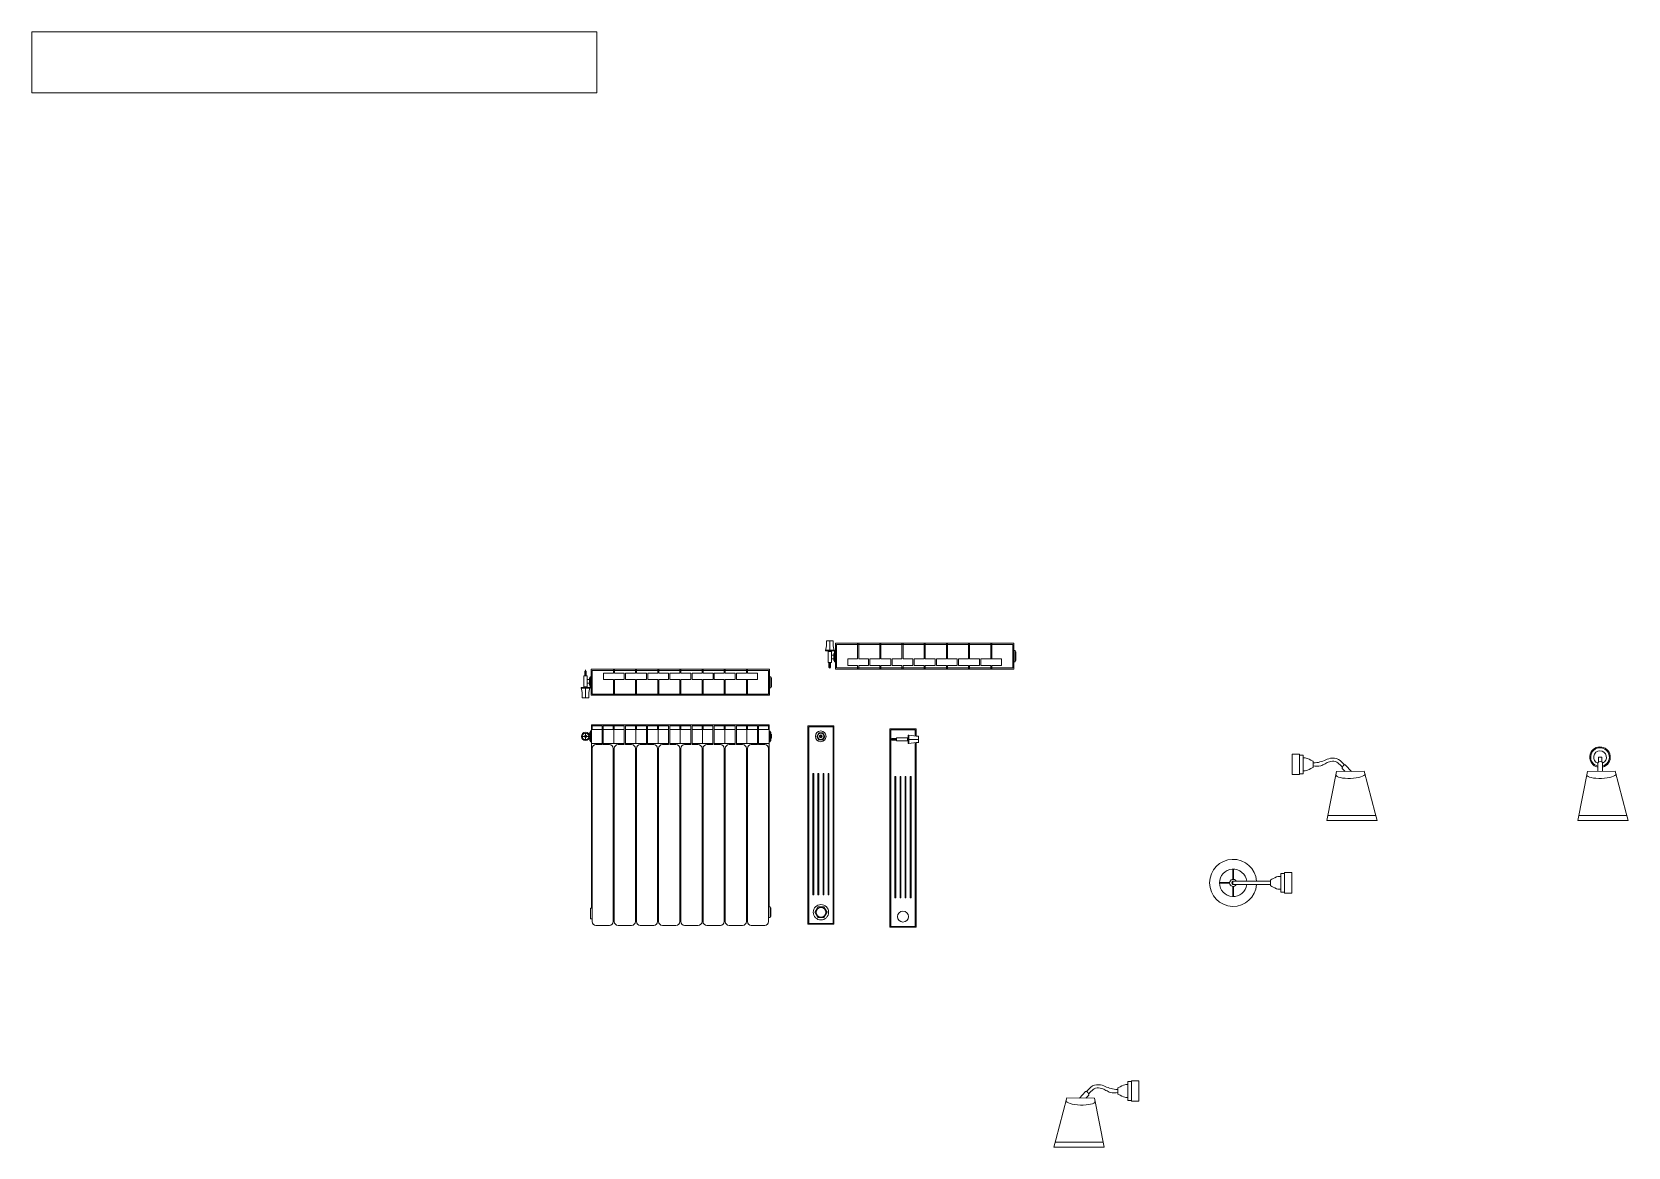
# Model space of a CAD drawing. Header units: centimetres. Extents: x -16179 to 12840, y -10704 to 3856.
# Drawn here: x -2443.7 to -2389.5, y -5204.6 to -5166.7 of the extents above; entities that cross this region are included whole.
import ezdxf

# ---------------------------------------------------------------- set-up
doc = ezdxf.new("R2010")
doc.units = ezdxf.units.CM
doc.header["$MEASUREMENT"] = 0
doc.layers.add('0_Num_Penna__7', color=7, linetype='Continuous', lineweight=18)
doc.layers.add('Livello 1_Num_Penna__9', color=7, linetype='Continuous', lineweight=18, true_color=0x0a2900)

msp = doc.modelspace()

# ---------------------------------------------------------------- linework, layer by layer
at = {"layer": '0_Num_Penna__7', "color": 7, "linetype": 'Continuous', "lineweight": 18}
for p, q in [((-2443.71, -5166.739), (-2424.51, -5166.739)), ((-2443.71, -5166.739), (-2443.71, -5168.809)), ((-2424.51, -5166.739), (-2424.51, -5168.809)), ((-2443.71, -5168.809), (-2424.51, -5168.809)), ((-2416.704, -5187.454), (-2416.704, -5187.427)), ((-2416.618, -5187.427), (-2416.704, -5187.427)), ((-2416.618, -5187.427), (-2416.482, -5187.427)), ((-2416.593, -5187.427), (-2416.593, -5187.777)), ((-2414.14, -5188.049), (-2414.14, -5187.512)), ((-2414.14, -5187.512), (-2414.104, -5187.512)), ((-2414.104, -5187.512), (-2414.104, -5188.049)), ((-2411.09, -5187.512), (-2411.125, -5187.512)), ((-2416.737, -5187.753), (-2416.449, -5187.753)), ((-2416.737, -5187.753), (-2416.737, -5187.777)), ((-2416.737, -5187.777), (-2416.449, -5187.777)), ((-2416.646, -5188.171), (-2416.646, -5187.797)), ((-2416.646, -5187.797), (-2416.54, -5187.797)), ((-2416.621, -5187.797), (-2416.621, -5187.777)), ((-2416.566, -5187.797), (-2416.566, -5187.777)), ((-2416.54, -5188.171), (-2416.54, -5187.797)), ((-2416.54, -5187.921), (-2416.459, -5187.921)), ((-2416.54, -5188.046), (-2416.459, -5188.046)), ((-2416.439, -5187.863), (-2416.459, -5187.863)), ((-2416.459, -5188.104), (-2416.459, -5187.863)), ((-2416.449, -5187.753), (-2416.449, -5187.777)), ((-2416.439, -5188.141), (-2416.439, -5187.764)), ((-2416.401, -5187.764), (-2416.439, -5187.764)), ((-2414.476, -5188.27), (-2414.476, -5188.049)), ((-2414.476, -5188.049), (-2414.14, -5188.049)), ((-2414.104, -5188.049), (-2413.768, -5188.049)), ((-2413.768, -5188.049), (-2413.768, -5188.27)), ((-2411.09, -5187.557), (-2411.125, -5187.557)), ((-2411.125, -5188.049), (-2411.09, -5188.049)), ((-2410.336, -5187.764), (-2410.298, -5187.764)), ((-2410.298, -5188.141), (-2410.298, -5187.764)), ((-2410.298, -5187.801), (-2410.273, -5187.801)), ((-2410.273, -5188.104), (-2410.273, -5187.801)), ((-2424.923, -5188.459), (-2424.923, -5188.625)), ((-2424.868, -5188.459), (-2424.923, -5188.459)), ((-2424.896, -5188.625), (-2424.896, -5188.421)), ((-2424.868, -5188.459), (-2424.868, -5188.625)), ((-2422.442, -5188.526), (-2422.779, -5188.526)), ((-2422.779, -5188.526), (-2422.779, -5188.747)), ((-2422.407, -5188.398), (-2422.442, -5188.398)), ((-2422.442, -5188.398), (-2422.442, -5188.526)), ((-2422.407, -5188.526), (-2422.407, -5188.398)), ((-2422.07, -5188.526), (-2422.407, -5188.526)), ((-2422.07, -5188.747), (-2422.07, -5188.526)), ((-2419.392, -5188.398), (-2419.428, -5188.398)), ((-2419.392, -5188.443), (-2419.428, -5188.443)), ((-2416.646, -5188.171), (-2416.54, -5188.171)), ((-2416.621, -5188.337), (-2416.621, -5188.171)), ((-2416.566, -5188.337), (-2416.621, -5188.337)), ((-2416.593, -5188.171), (-2416.593, -5188.375)), ((-2416.566, -5188.337), (-2416.566, -5188.171)), ((-2416.439, -5188.104), (-2416.459, -5188.104)), ((-2416.401, -5188.141), (-2416.439, -5188.141)), ((-2414.14, -5188.27), (-2414.476, -5188.27)), ((-2414.14, -5188.398), (-2414.14, -5188.27)), ((-2414.104, -5188.398), (-2414.14, -5188.398)), ((-2413.768, -5188.27), (-2414.104, -5188.27)), ((-2414.104, -5188.27), (-2414.104, -5188.398)), ((-2411.09, -5188.353), (-2411.125, -5188.353)), ((-2411.09, -5188.398), (-2411.125, -5188.398)), ((-2410.336, -5188.141), (-2410.298, -5188.141)), ((-2410.298, -5188.104), (-2410.273, -5188.104)), ((-2425.039, -5189.019), (-2424.752, -5189.019)), ((-2425.039, -5189.043), (-2425.039, -5189.019)), ((-2425.039, -5189.043), (-2424.752, -5189.043)), ((-2424.948, -5188.625), (-2424.948, -5189)), ((-2424.948, -5188.625), (-2424.843, -5188.625)), ((-2424.948, -5189), (-2424.843, -5189)), ((-2424.923, -5189), (-2424.923, -5189.019)), ((-2424.896, -5189.369), (-2424.896, -5189.019)), ((-2424.868, -5189), (-2424.868, -5189.019)), ((-2424.843, -5188.625), (-2424.843, -5189)), ((-2424.843, -5188.75), (-2424.761, -5188.75)), ((-2424.843, -5188.875), (-2424.761, -5188.875)), ((-2424.742, -5188.692), (-2424.761, -5188.692)), ((-2424.761, -5188.692), (-2424.761, -5188.933)), ((-2424.742, -5188.933), (-2424.761, -5188.933)), ((-2424.752, -5189.043), (-2424.752, -5189.019)), ((-2424.703, -5188.655), (-2424.742, -5188.655)), ((-2424.742, -5188.655), (-2424.742, -5189.032)), ((-2424.703, -5189.032), (-2424.742, -5189.032)), ((-2422.779, -5188.747), (-2422.442, -5188.747)), ((-2422.442, -5188.747), (-2422.442, -5189.284)), ((-2422.407, -5189.284), (-2422.407, -5188.747)), ((-2422.407, -5188.747), (-2422.07, -5188.747)), ((-2419.428, -5188.747), (-2419.392, -5188.747)), ((-2418.639, -5188.655), (-2418.6, -5188.655)), ((-2418.639, -5189.032), (-2418.6, -5189.032)), ((-2418.6, -5188.655), (-2418.6, -5189.032)), ((-2418.6, -5188.692), (-2418.575, -5188.692)), ((-2418.6, -5188.995), (-2418.575, -5188.995)), ((-2418.575, -5188.692), (-2418.575, -5188.995)), ((-2425.006, -5189.342), (-2425.006, -5189.369)), ((-2424.92, -5189.369), (-2425.006, -5189.369)), ((-2424.92, -5189.369), (-2424.785, -5189.369)), ((-2422.442, -5189.284), (-2422.407, -5189.284)), ((-2419.392, -5189.239), (-2419.428, -5189.239)), ((-2419.392, -5189.284), (-2419.428, -5189.284)), ((-2425.004, -5190.679), (-2424.785, -5190.679)), ((-2424.895, -5190.789), (-2424.895, -5190.57)), ((-2424.728, -5190.531), (-2424.752, -5190.531)), ((-2424.752, -5190.617), (-2424.752, -5190.531)), ((-2424.752, -5190.825), (-2424.752, -5190.617)), ((-2424.728, -5190.861), (-2424.728, -5190.495)), ((-2424.691, -5190.495), (-2424.728, -5190.495)), ((-2424.691, -5193.504), (-2424.691, -5190.281)), ((-2423.937, -5190.281), (-2424.691, -5190.281)), ((-2424.691, -5190.439), (-2424.691, -5190.92)), ((-2424.691, -5190.439), (-2424.691, -5190.92)), ((-2424.335, -5190.44), (-2424.691, -5190.44)), ((-2424.674, -5190.44), (-2424.674, -5190.281)), ((-2424.335, -5190.325), (-2424.674, -5190.325)), ((-2424.335, -5190.959), (-2424.335, -5190.325)), ((-2423.954, -5190.325), (-2424.292, -5190.325)), ((-2424.292, -5190.959), (-2424.292, -5190.325)), ((-2423.937, -5190.44), (-2424.292, -5190.44)), ((-2423.954, -5190.44), (-2423.954, -5190.281)), ((-2423.937, -5190.281), (-2423.182, -5190.281)), ((-2423.937, -5190.44), (-2423.581, -5190.44)), ((-2423.937, -5190.44), (-2423.937, -5190.926)), ((-2423.937, -5190.44), (-2423.937, -5190.926)), ((-2423.919, -5190.44), (-2423.919, -5190.281)), ((-2423.919, -5190.325), (-2423.581, -5190.325)), ((-2423.581, -5190.959), (-2423.581, -5190.325)), ((-2423.538, -5190.325), (-2423.2, -5190.325)), ((-2423.538, -5190.959), (-2423.538, -5190.325)), ((-2423.538, -5190.44), (-2423.182, -5190.44)), ((-2423.2, -5190.44), (-2423.2, -5190.281)), ((-2422.428, -5190.281), (-2423.182, -5190.281)), ((-2422.827, -5190.44), (-2423.182, -5190.44)), ((-2423.182, -5190.44), (-2423.182, -5190.926)), ((-2423.182, -5190.44), (-2423.182, -5190.926)), ((-2423.182, -5190.44), (-2423.182, -5190.926)), ((-2423.182, -5190.44), (-2423.182, -5190.926)), ((-2423.165, -5190.44), (-2423.165, -5190.281)), ((-2422.827, -5190.325), (-2423.165, -5190.325)), ((-2422.827, -5190.959), (-2422.827, -5190.325)), ((-2422.445, -5190.325), (-2422.784, -5190.325)), ((-2422.784, -5190.959), (-2422.784, -5190.325)), ((-2422.428, -5190.44), (-2422.784, -5190.44)), ((-2422.445, -5190.44), (-2422.445, -5190.281)), ((-2422.428, -5190.281), (-2421.674, -5190.281)), ((-2422.428, -5190.44), (-2422.428, -5190.926)), ((-2422.428, -5190.44), (-2422.073, -5190.44)), ((-2422.428, -5190.44), (-2422.428, -5190.926)), ((-2422.411, -5190.44), (-2422.411, -5190.281)), ((-2422.411, -5190.325), (-2422.073, -5190.325)), ((-2422.073, -5190.959), (-2422.073, -5190.325)), ((-2422.029, -5190.325), (-2421.691, -5190.325)), ((-2422.029, -5190.959), (-2422.029, -5190.325)), ((-2422.029, -5190.44), (-2421.674, -5190.44)), ((-2421.691, -5190.44), (-2421.691, -5190.281)), ((-2420.92, -5190.281), (-2421.674, -5190.281)), ((-2421.674, -5190.44), (-2421.674, -5190.926)), ((-2421.674, -5190.44), (-2421.674, -5190.926)), ((-2421.318, -5190.44), (-2421.674, -5190.44)), ((-2421.674, -5190.44), (-2421.674, -5190.926)), ((-2421.674, -5190.44), (-2421.674, -5190.926)), ((-2421.657, -5190.44), (-2421.657, -5190.281)), ((-2421.318, -5190.325), (-2421.657, -5190.325)), ((-2421.318, -5190.959), (-2421.318, -5190.325)), ((-2420.937, -5190.325), (-2421.275, -5190.325)), ((-2421.275, -5190.959), (-2421.275, -5190.325)), ((-2420.92, -5190.44), (-2421.275, -5190.44)), ((-2420.937, -5190.44), (-2420.937, -5190.281)), ((-2420.92, -5190.281), (-2420.165, -5190.281)), ((-2420.92, -5190.44), (-2420.564, -5190.44)), ((-2420.92, -5190.44), (-2420.92, -5190.926)), ((-2420.92, -5190.44), (-2420.92, -5190.926)), ((-2420.902, -5190.44), (-2420.902, -5190.281)), ((-2420.902, -5190.325), (-2420.564, -5190.325)), ((-2420.564, -5190.959), (-2420.564, -5190.325)), ((-2420.521, -5190.325), (-2420.183, -5190.325)), ((-2420.521, -5190.959), (-2420.521, -5190.325)), ((-2420.521, -5190.44), (-2420.165, -5190.44)), ((-2420.183, -5190.44), (-2420.183, -5190.281)), ((-2419.411, -5190.281), (-2420.165, -5190.281)), ((-2420.165, -5190.44), (-2420.165, -5190.926)), ((-2420.165, -5190.44), (-2420.165, -5190.926)), ((-2419.81, -5190.44), (-2420.165, -5190.44)), ((-2420.165, -5190.44), (-2420.165, -5190.926)), ((-2420.165, -5190.44), (-2420.165, -5190.926)), ((-2420.148, -5190.44), (-2420.148, -5190.281)), ((-2419.81, -5190.325), (-2420.148, -5190.325)), ((-2419.81, -5190.959), (-2419.81, -5190.325)), ((-2419.428, -5190.325), (-2419.767, -5190.325)), ((-2419.767, -5190.959), (-2419.767, -5190.325)), ((-2419.411, -5190.44), (-2419.767, -5190.44)), ((-2419.428, -5190.44), (-2419.428, -5190.281)), ((-2419.411, -5190.281), (-2418.657, -5190.281)), ((-2419.411, -5190.44), (-2419.411, -5190.926)), ((-2419.411, -5190.44), (-2419.056, -5190.44)), ((-2419.411, -5190.44), (-2419.411, -5190.926)), ((-2419.394, -5190.44), (-2419.394, -5190.281)), ((-2419.394, -5190.325), (-2419.056, -5190.325)), ((-2419.056, -5190.959), (-2419.056, -5190.325)), ((-2419.012, -5190.325), (-2418.674, -5190.325)), ((-2419.012, -5190.959), (-2419.012, -5190.325)), ((-2419.012, -5190.44), (-2418.657, -5190.44)), ((-2418.674, -5190.44), (-2418.674, -5190.281)), ((-2418.657, -5193.504), (-2418.657, -5190.281)), ((-2418.657, -5190.44), (-2418.657, -5190.922)), ((-2418.657, -5190.44), (-2418.657, -5190.922)), ((-2418.657, -5190.497), (-2418.619, -5190.497)), ((-2418.619, -5190.862), (-2418.619, -5190.497)), ((-2418.619, -5190.533), (-2418.596, -5190.533)), ((-2418.596, -5190.826), (-2418.596, -5190.533)), ((-2418.596, -5190.619), (-2418.573, -5190.619)), ((-2418.596, -5190.74), (-2418.573, -5190.74)), ((-2418.573, -5190.619), (-2418.568, -5190.619)), ((-2418.573, -5190.619), (-2418.573, -5190.74)), ((-2414.323, -5190.782), (-2414.527, -5190.782)), ((-2414.49, -5190.754), (-2414.323, -5190.754)), ((-2414.49, -5190.754), (-2414.49, -5190.809)), ((-2414.323, -5190.729), (-2413.949, -5190.729)), ((-2414.323, -5190.835), (-2414.323, -5190.729)), ((-2413.949, -5190.835), (-2413.949, -5190.729)), ((-2413.949, -5190.754), (-2413.929, -5190.754)), ((-2413.929, -5190.926), (-2413.929, -5190.638)), ((-2413.905, -5190.638), (-2413.929, -5190.638)), ((-2413.579, -5190.782), (-2413.929, -5190.782)), ((-2413.905, -5190.926), (-2413.905, -5190.638)), ((-2413.579, -5190.807), (-2413.579, -5190.671)), ((-2424.728, -5190.825), (-2424.752, -5190.825)), ((-2424.691, -5190.861), (-2424.728, -5190.861)), ((-2424.335, -5190.926), (-2424.691, -5190.926)), ((-2424.674, -5191.089), (-2424.674, -5193.504)), ((-2424.335, -5190.959), (-2424.544, -5190.959)), ((-2423.937, -5190.926), (-2424.292, -5190.926)), ((-2424.292, -5190.959), (-2424.084, -5190.959)), ((-2423.954, -5191.089), (-2423.954, -5193.504)), ((-2423.937, -5190.926), (-2423.581, -5190.926)), ((-2423.919, -5191.089), (-2423.919, -5193.504)), ((-2423.581, -5190.959), (-2423.789, -5190.959)), ((-2423.538, -5190.926), (-2423.182, -5190.926)), ((-2423.538, -5190.959), (-2423.33, -5190.959)), ((-2423.2, -5191.089), (-2423.2, -5193.504)), ((-2422.827, -5190.926), (-2423.182, -5190.926)), ((-2423.165, -5191.089), (-2423.165, -5193.504)), ((-2422.827, -5190.959), (-2423.035, -5190.959)), ((-2422.428, -5190.926), (-2422.784, -5190.926)), ((-2422.784, -5190.959), (-2422.575, -5190.959)), ((-2422.445, -5191.089), (-2422.445, -5193.504)), ((-2422.428, -5190.926), (-2422.073, -5190.926)), ((-2422.411, -5191.089), (-2422.411, -5193.504)), ((-2422.073, -5190.959), (-2422.281, -5190.959)), ((-2422.029, -5190.926), (-2421.674, -5190.926)), ((-2422.029, -5190.959), (-2421.821, -5190.959)), ((-2421.691, -5191.089), (-2421.691, -5193.504)), ((-2421.318, -5190.926), (-2421.674, -5190.926)), ((-2421.657, -5191.089), (-2421.657, -5193.504)), ((-2421.318, -5190.959), (-2421.527, -5190.959)), ((-2420.92, -5190.926), (-2421.275, -5190.926)), ((-2421.275, -5190.959), (-2421.067, -5190.959)), ((-2420.937, -5191.089), (-2420.937, -5193.504)), ((-2420.92, -5190.926), (-2420.564, -5190.926)), ((-2420.902, -5191.089), (-2420.902, -5193.504)), ((-2420.564, -5190.959), (-2420.772, -5190.959)), ((-2420.521, -5190.926), (-2420.165, -5190.926)), ((-2420.521, -5190.959), (-2420.313, -5190.959)), ((-2420.183, -5191.089), (-2420.183, -5193.504)), ((-2419.81, -5190.926), (-2420.165, -5190.926)), ((-2420.148, -5191.089), (-2420.148, -5193.504)), ((-2419.81, -5190.959), (-2420.018, -5190.959)), ((-2419.411, -5190.926), (-2419.767, -5190.926)), ((-2419.767, -5190.959), (-2419.558, -5190.959)), ((-2419.428, -5191.089), (-2419.428, -5193.504)), ((-2419.411, -5190.926), (-2419.056, -5190.926)), ((-2419.394, -5191.089), (-2419.394, -5193.504)), ((-2419.056, -5190.959), (-2419.264, -5190.959)), ((-2419.012, -5190.926), (-2418.657, -5190.926)), ((-2419.012, -5190.959), (-2418.804, -5190.959)), ((-2418.674, -5191.089), (-2418.674, -5193.504)), ((-2418.657, -5190.862), (-2418.619, -5190.862)), ((-2418.619, -5190.826), (-2418.596, -5190.826)), ((-2414.49, -5190.809), (-2414.323, -5190.809)), ((-2414.323, -5190.835), (-2413.949, -5190.835)), ((-2413.949, -5190.809), (-2413.929, -5190.809)), ((-2413.905, -5190.926), (-2413.929, -5190.926)), ((-2413.579, -5190.807), (-2413.579, -5190.893)), ((-2400.632, -5191.283), (-2400.883, -5191.283)), ((-2400.883, -5191.283), (-2400.883, -5191.978)), ((-2400.632, -5191.313), (-2400.632, -5191.283)), ((-2400.632, -5191.313), (-2400.632, -5191.283)), ((-2400.504, -5191.313), (-2400.632, -5191.313)), ((-2400.632, -5191.313), (-2400.632, -5191.978)), ((-2400.504, -5191.848), (-2400.504, -5191.313)), ((-2400.45, -5191.413), (-2400.504, -5191.413)), ((-2400.45, -5191.848), (-2400.504, -5191.848)), ((-2400.504, -5191.848), (-2400.504, -5191.948)), ((-2400.161, -5191.73), (-2400.161, -5191.53)), ((-2400.161, -5191.577), (-2400.15, -5191.577)), ((-2398.433, -5191.862), (-2399.372, -5191.878)), ((-2399.219, -5191.682), (-2399.173, -5191.735)), ((-2389.904, -5191.862), (-2390.844, -5191.878)), ((-2390.494, -5191.72), (-2390.494, -5191.872)), ((-2390.467, -5191.385), (-2390.466, -5191.555)), ((-2390.467, -5191.385), (-2390.36, -5191.385)), ((-2390.467, -5191.385), (-2390.417, -5191.385)), ((-2400.632, -5191.978), (-2400.883, -5191.978)), ((-2400.632, -5191.948), (-2400.504, -5191.948)), ((-2400.632, -5191.948), (-2400.632, -5191.978)), ((-2398.037, -5193.372), (-2399.666, -5193.372)), ((-2398.06, -5193.288), (-2397.992, -5193.536)), ((-2389.509, -5193.372), (-2391.138, -5193.372)), ((-2389.531, -5193.288), (-2389.464, -5193.536)), ((-2424.691, -5195.353), (-2424.691, -5193.504)), ((-2424.674, -5193.504), (-2424.674, -5195.353)), ((-2423.954, -5195.353), (-2423.954, -5193.504)), ((-2423.919, -5193.504), (-2423.919, -5195.353)), ((-2423.2, -5195.353), (-2423.2, -5193.504)), ((-2423.165, -5193.504), (-2423.165, -5195.353)), ((-2422.445, -5195.353), (-2422.445, -5193.504)), ((-2422.411, -5193.504), (-2422.411, -5195.353)), ((-2421.691, -5195.353), (-2421.691, -5193.504)), ((-2421.657, -5193.504), (-2421.657, -5195.353)), ((-2420.937, -5195.353), (-2420.937, -5193.504)), ((-2420.902, -5193.504), (-2420.902, -5195.353)), ((-2420.183, -5195.353), (-2420.183, -5193.504)), ((-2420.148, -5193.504), (-2420.148, -5195.353)), ((-2419.428, -5195.353), (-2419.428, -5193.504)), ((-2419.394, -5193.504), (-2419.394, -5195.353)), ((-2418.674, -5195.353), (-2418.674, -5193.504)), ((-2418.657, -5195.353), (-2418.657, -5193.504)), ((-2397.992, -5193.536), (-2399.699, -5193.536)), ((-2389.464, -5193.536), (-2391.17, -5193.536)), ((-2424.691, -5196.517), (-2424.691, -5195.353)), ((-2424.674, -5195.353), (-2424.674, -5196.974)), ((-2423.954, -5195.353), (-2423.954, -5196.974)), ((-2423.919, -5195.353), (-2423.919, -5196.974)), ((-2423.2, -5195.353), (-2423.2, -5196.974)), ((-2423.165, -5195.353), (-2423.165, -5196.974)), ((-2422.445, -5195.353), (-2422.445, -5196.974)), ((-2422.411, -5195.353), (-2422.411, -5196.974)), ((-2421.691, -5195.353), (-2421.691, -5196.974)), ((-2421.657, -5195.353), (-2421.657, -5196.974)), ((-2420.937, -5195.353), (-2420.937, -5196.974)), ((-2420.902, -5195.353), (-2420.902, -5196.974)), ((-2420.183, -5195.353), (-2420.183, -5196.974)), ((-2420.148, -5195.353), (-2420.148, -5196.974)), ((-2419.428, -5195.353), (-2419.428, -5196.974)), ((-2419.394, -5195.353), (-2419.394, -5196.974)), ((-2418.674, -5195.353), (-2418.674, -5196.974)), ((-2418.657, -5196.47), (-2418.657, -5195.353)), ((-2403.005, -5195.647), (-2403.351, -5195.647)), ((-2402.899, -5195.711), (-2402.899, -5195.601)), ((-2402.899, -5195.601), (-2401.612, -5195.601)), ((-2402.896, -5195.192), (-2402.896, -5195.537)), ((-2402.876, -5195.537), (-2402.876, -5195.192)), ((-2401.612, -5195.756), (-2401.612, -5195.556)), ((-2401.323, -5195.439), (-2401.268, -5195.439)), ((-2401.268, -5195.339), (-2401.141, -5195.339)), ((-2401.268, -5195.874), (-2401.268, -5195.339)), ((-2401.141, -5195.339), (-2401.141, -5195.309)), ((-2401.141, -5195.309), (-2400.89, -5195.309)), ((-2401.141, -5195.339), (-2401.141, -5195.309)), ((-2401.141, -5195.339), (-2401.141, -5196.004)), ((-2400.89, -5195.309), (-2400.89, -5196.004)), ((-2403.351, -5195.667), (-2403.005, -5195.667)), ((-2402.899, -5195.711), (-2401.612, -5195.711)), ((-2402.896, -5195.776), (-2402.896, -5196.122)), ((-2402.876, -5195.776), (-2402.876, -5196.122)), ((-2401.323, -5195.874), (-2401.268, -5195.874)), ((-2401.268, -5195.874), (-2401.268, -5195.974)), ((-2401.141, -5195.974), (-2401.268, -5195.974)), ((-2401.141, -5195.974), (-2401.141, -5196.004)), ((-2401.141, -5196.004), (-2400.89, -5196.004)), ((-2424.674, -5196.517), (-2424.729, -5196.517)), ((-2424.729, -5196.882), (-2424.729, -5196.517)), ((-2423.954, -5196.517), (-2423.937, -5196.517)), ((-2423.919, -5196.517), (-2423.937, -5196.517)), ((-2423.2, -5196.517), (-2423.182, -5196.517)), ((-2423.165, -5196.517), (-2423.182, -5196.517)), ((-2422.445, -5196.517), (-2422.428, -5196.517)), ((-2422.411, -5196.517), (-2422.428, -5196.517)), ((-2421.691, -5196.517), (-2421.674, -5196.517)), ((-2421.657, -5196.517), (-2421.674, -5196.517)), ((-2420.937, -5196.517), (-2420.92, -5196.517)), ((-2420.902, -5196.517), (-2420.92, -5196.517)), ((-2420.183, -5196.517), (-2420.165, -5196.517)), ((-2420.148, -5196.517), (-2420.165, -5196.517)), ((-2419.428, -5196.517), (-2419.411, -5196.517)), ((-2419.394, -5196.517), (-2419.411, -5196.517)), ((-2418.676, -5196.47), (-2418.659, -5196.47)), ((-2418.676, -5196.47), (-2418.622, -5196.47)), ((-2418.659, -5196.47), (-2418.654, -5196.47)), ((-2418.622, -5196.835), (-2418.622, -5196.47)), ((-2418.622, -5196.506), (-2418.598, -5196.506)), ((-2418.598, -5196.799), (-2418.598, -5196.506)), ((-2424.674, -5196.885), (-2424.729, -5196.885)), ((-2424.084, -5197.104), (-2424.544, -5197.104)), ((-2423.954, -5196.885), (-2423.937, -5196.885)), ((-2423.919, -5196.885), (-2423.937, -5196.885)), ((-2423.789, -5197.104), (-2423.33, -5197.104)), ((-2423.2, -5196.885), (-2423.182, -5196.885)), ((-2423.165, -5196.885), (-2423.182, -5196.885)), ((-2422.575, -5197.104), (-2423.035, -5197.104)), ((-2422.445, -5196.885), (-2422.428, -5196.885)), ((-2422.411, -5196.885), (-2422.428, -5196.885)), ((-2422.281, -5197.104), (-2421.821, -5197.104)), ((-2421.691, -5196.885), (-2421.674, -5196.885)), ((-2421.657, -5196.885), (-2421.674, -5196.885)), ((-2421.067, -5197.104), (-2421.527, -5197.104)), ((-2420.937, -5196.885), (-2420.92, -5196.885)), ((-2420.902, -5196.885), (-2420.92, -5196.885)), ((-2420.772, -5197.104), (-2420.313, -5197.104)), ((-2420.183, -5196.885), (-2420.165, -5196.885)), ((-2420.148, -5196.885), (-2420.165, -5196.885)), ((-2419.558, -5197.104), (-2420.018, -5197.104)), ((-2419.428, -5196.885), (-2419.411, -5196.885)), ((-2419.394, -5196.885), (-2419.411, -5196.885)), ((-2419.264, -5197.104), (-2418.804, -5197.104)), ((-2418.676, -5196.835), (-2418.622, -5196.835)), ((-2418.622, -5196.799), (-2418.598, -5196.799)), ((-2406.81, -5202.677), (-2406.82, -5202.677)), ((-2406.81, -5202.83), (-2406.81, -5202.63)), ((-2406.521, -5202.513), (-2406.466, -5202.513)), ((-2406.466, -5202.413), (-2406.339, -5202.413)), ((-2406.466, -5202.948), (-2406.466, -5202.413)), ((-2406.339, -5202.413), (-2406.339, -5202.383)), ((-2406.339, -5202.383), (-2406.088, -5202.383)), ((-2406.339, -5202.413), (-2406.339, -5202.383)), ((-2406.339, -5202.413), (-2406.339, -5203.078)), ((-2406.088, -5202.383), (-2406.088, -5203.078)), ((-2408.538, -5202.962), (-2407.598, -5202.978)), ((-2407.752, -5202.782), (-2407.798, -5202.835)), ((-2406.521, -5202.948), (-2406.466, -5202.948)), ((-2406.466, -5202.948), (-2406.466, -5203.048)), ((-2406.339, -5203.048), (-2406.466, -5203.048)), ((-2406.339, -5203.048), (-2406.339, -5203.078)), ((-2406.339, -5203.078), (-2406.088, -5203.078)), ((-2408.911, -5204.388), (-2408.978, -5204.636)), ((-2408.978, -5204.636), (-2407.272, -5204.636)), ((-2408.934, -5204.472), (-2407.304, -5204.472))]:
    msp.add_line(p, q, dxfattribs=at)
at = {"layer": '0_Num_Penna__7', "color": 7, "linetype": 'Continuous', "lineweight": 18, "flags": 128}
for points in [[(-2411.125, -5188.398), (-2416.401, -5188.398), (-2416.401, -5187.512), (-2411.125, -5187.512)], [(-2411.125, -5187.512), (-2411.125, -5188.049), (-2411.462, -5188.049)], [(-2411.09, -5187.512), (-2410.336, -5187.512), (-2410.336, -5188.398), (-2411.09, -5188.398)], [(-2411.09, -5188.398), (-2411.09, -5188.27), (-2410.753, -5188.27), (-2410.753, -5188.049), (-2411.09, -5188.049), (-2411.09, -5187.512)], [(-2411.125, -5188.353), (-2416.365, -5188.353), (-2416.365, -5187.557), (-2411.125, -5187.557)], [(-2411.462, -5188.049), (-2411.462, -5188.27), (-2411.125, -5188.27), (-2411.125, -5188.398)], [(-2411.09, -5187.557), (-2410.372, -5187.557), (-2410.372, -5188.353), (-2411.09, -5188.353)], [(-2419.428, -5188.398), (-2424.703, -5188.398), (-2424.703, -5189.284), (-2419.428, -5189.284)], [(-2419.428, -5188.443), (-2424.668, -5188.443), (-2424.668, -5189.239), (-2419.428, -5189.239)], [(-2419.764, -5188.747), (-2419.764, -5188.526), (-2419.428, -5188.526), (-2419.428, -5188.398)], [(-2419.392, -5189.284), (-2418.639, -5189.284), (-2418.639, -5188.398), (-2419.392, -5188.398)], [(-2419.392, -5188.398), (-2419.392, -5188.526), (-2419.056, -5188.526), (-2419.056, -5188.747), (-2419.392, -5188.747), (-2419.392, -5189.284)], [(-2419.392, -5189.239), (-2418.674, -5189.239), (-2418.674, -5188.443), (-2419.392, -5188.443)], [(-2419.428, -5189.284), (-2419.428, -5188.747), (-2419.764, -5188.747)], [(-2413.664, -5190.893), (-2413.664, -5191.238), (-2413.664, -5191.97), (-2413.664, -5197.167), (-2414.548, -5197.167), (-2414.548, -5191.97), (-2414.548, -5191.238), (-2414.548, -5190.422), (-2413.664, -5190.422), (-2413.664, -5190.671)], [(-2413.694, -5190.894), (-2413.694, -5191.238), (-2413.694, -5191.97), (-2413.694, -5197.137), (-2414.518, -5197.137), (-2414.518, -5191.97), (-2414.518, -5191.238), (-2414.518, -5190.452), (-2413.694, -5190.452), (-2413.694, -5190.67)]]:
    msp.add_lwpolyline(points, dxfattribs=at)
for points in [[(-2415.275, -5188.049), (-2415.275, -5188.27), (-2415.612, -5188.27), (-2415.612, -5188.398), (-2415.647, -5188.398), (-2415.647, -5188.27), (-2415.984, -5188.27), (-2415.984, -5188.049), (-2415.647, -5188.049), (-2415.647, -5187.512), (-2415.612, -5187.512), (-2415.612, -5188.049)], [(-2414.521, -5188.049), (-2414.521, -5188.27), (-2414.858, -5188.27), (-2414.858, -5188.398), (-2414.893, -5188.398), (-2414.893, -5188.27), (-2415.23, -5188.27), (-2415.23, -5188.049), (-2414.893, -5188.049), (-2414.893, -5187.512), (-2414.858, -5187.512), (-2414.858, -5188.049)], [(-2413.014, -5188.049), (-2413.014, -5188.27), (-2413.351, -5188.27), (-2413.351, -5188.398), (-2413.386, -5188.398), (-2413.386, -5188.27), (-2413.723, -5188.27), (-2413.723, -5188.049), (-2413.386, -5188.049), (-2413.386, -5187.512), (-2413.351, -5187.512), (-2413.351, -5188.049)], [(-2412.261, -5188.049), (-2412.261, -5188.27), (-2412.597, -5188.27), (-2412.597, -5188.398), (-2412.633, -5188.398), (-2412.633, -5188.27), (-2412.969, -5188.27), (-2412.969, -5188.049), (-2412.633, -5188.049), (-2412.633, -5187.512), (-2412.597, -5187.512), (-2412.597, -5188.049)], [(-2412.216, -5188.049), (-2412.216, -5188.27), (-2411.879, -5188.27), (-2411.879, -5188.398), (-2411.843, -5188.398), (-2411.843, -5188.27), (-2411.507, -5188.27), (-2411.507, -5188.049), (-2411.843, -5188.049), (-2411.843, -5187.512), (-2411.879, -5187.512), (-2411.879, -5188.049)], [(-2423.577, -5188.747), (-2423.577, -5188.526), (-2423.914, -5188.526), (-2423.914, -5188.398), (-2423.949, -5188.398), (-2423.949, -5188.526), (-2424.286, -5188.526), (-2424.286, -5188.747), (-2423.949, -5188.747), (-2423.949, -5189.284), (-2423.914, -5189.284), (-2423.914, -5188.747)], [(-2422.824, -5188.747), (-2422.824, -5188.526), (-2423.16, -5188.526), (-2423.16, -5188.398), (-2423.196, -5188.398), (-2423.196, -5188.526), (-2423.532, -5188.526), (-2423.532, -5188.747), (-2423.196, -5188.747), (-2423.196, -5189.284), (-2423.16, -5189.284), (-2423.16, -5188.747)], [(-2421.316, -5188.747), (-2421.316, -5188.526), (-2421.653, -5188.526), (-2421.653, -5188.398), (-2421.689, -5188.398), (-2421.689, -5188.526), (-2422.025, -5188.526), (-2422.025, -5188.747), (-2421.689, -5188.747), (-2421.689, -5189.284), (-2421.653, -5189.284), (-2421.653, -5188.747)], [(-2420.563, -5188.747), (-2420.563, -5188.526), (-2420.899, -5188.526), (-2420.899, -5188.398), (-2420.935, -5188.398), (-2420.935, -5188.526), (-2421.271, -5188.526), (-2421.271, -5188.747), (-2420.935, -5188.747), (-2420.935, -5189.284), (-2420.899, -5189.284), (-2420.899, -5188.747)], [(-2420.518, -5188.747), (-2420.518, -5188.526), (-2420.181, -5188.526), (-2420.181, -5188.398), (-2420.146, -5188.398), (-2420.146, -5188.526), (-2419.809, -5188.526), (-2419.809, -5188.747), (-2420.146, -5188.747), (-2420.146, -5189.284), (-2420.181, -5189.284), (-2420.181, -5188.747)], [(-2417.336, -5191.868), (-2417.336, -5191.136), (-2417.336, -5190.319), (-2416.453, -5190.319), (-2416.453, -5191.136), (-2416.453, -5191.868), (-2416.453, -5197.065), (-2417.336, -5197.065)], [(-2417.306, -5191.868), (-2417.306, -5191.136), (-2417.306, -5190.349), (-2416.483, -5190.349), (-2416.483, -5191.136), (-2416.483, -5191.868), (-2416.483, -5197.035), (-2417.306, -5197.035)], [(-2416.834, -5190.797), (-2416.971, -5190.797), (-2417.04, -5190.678), (-2416.971, -5190.559), (-2416.834, -5190.559), (-2416.765, -5190.678)], [(-2417.168, -5191.939), (-2417.139, -5191.939), (-2417.139, -5196.068), (-2417.168, -5196.068)], [(-2416.995, -5191.939), (-2416.966, -5191.939), (-2416.966, -5196.068), (-2416.995, -5196.068)], [(-2416.822, -5191.939), (-2416.794, -5191.939), (-2416.794, -5196.068), (-2416.822, -5196.068)], [(-2416.65, -5191.939), (-2416.621, -5191.939), (-2416.621, -5196.068), (-2416.65, -5196.068)], [(-2414.379, -5192.042), (-2414.351, -5192.042), (-2414.351, -5196.171), (-2414.379, -5196.171)], [(-2414.207, -5192.042), (-2414.178, -5192.042), (-2414.178, -5196.171), (-2414.207, -5196.171)], [(-2414.034, -5192.042), (-2414.005, -5192.042), (-2414.005, -5196.171), (-2414.034, -5196.171)], [(-2413.861, -5192.042), (-2413.833, -5192.042), (-2413.833, -5196.171), (-2413.861, -5196.171)], [(-2416.791, -5196.477), (-2416.998, -5196.477), (-2417.102, -5196.657), (-2416.998, -5196.837), (-2416.791, -5196.837), (-2416.687, -5196.657)]]:
    msp.add_lwpolyline(points, close=True, dxfattribs=at)
at = {"layer": '0_Num_Penna__7', "color": 7, "linetype": 'Continuous', "lineweight": 18}
for centre, radius in [((-2424.895, -5190.679), 0.142), ((-2424.895, -5190.679), 0.11), ((-2424.895, -5190.679), 0.0382), ((-2416.903, -5190.678), 0.182), ((-2416.903, -5190.678), 0.111), ((-2416.903, -5190.678), 0.047), ((-2416.903, -5190.678), 0.028), ((-2416.894, -5196.657), 0.261), ((-2416.894, -5196.657), 0.167), ((-2414.106, -5196.803), 0.185)]:
    msp.add_circle(centre, radius, dxfattribs=at)
for centre, radius, start, end in [((-2417.913, -5187.469), 1.21, 346.4179, 1.9746), ((-2415.274, -5187.469), 1.21, 178.0254, 193.5821), ((-2426.215, -5189.327), 1.21, 358.0254, 13.5821), ((-2423.576, -5189.327), 1.21, 166.4179, 181.9746), ((-2413.621, -5189.462), 1.21, 256.4179, 271.9746), ((-2424.544, -5191.089), 0.13, 90, 180), ((-2424.084, -5191.089), 0.13, 0, 90), ((-2423.789, -5191.089), 0.13, 90, 180), ((-2423.33, -5191.089), 0.13, 0, 90), ((-2423.035, -5191.089), 0.13, 90, 180), ((-2422.575, -5191.089), 0.13, 0, 90), ((-2422.281, -5191.089), 0.13, 90, 180), ((-2421.821, -5191.089), 0.13, 0, 90), ((-2421.527, -5191.089), 0.13, 90, 180), ((-2421.067, -5191.089), 0.13, 0, 90), ((-2420.772, -5191.089), 0.13, 90, 180), ((-2420.313, -5191.089), 0.13, 0, 90), ((-2420.018, -5191.089), 0.13, 90, 180), ((-2419.558, -5191.089), 0.13, 0, 90), ((-2419.264, -5191.089), 0.13, 90, 180), ((-2418.804, -5191.089), 0.13, 0, 90), ((-2413.621, -5192.101), 1.21, 88.0254, 103.5821), ((-2390.417, -5191.385), 0.35, 284.1955, 257.3371), ((-2390.417, -5191.385), 0.318, 285.6606, 256.0799), ((-2390.417, -5191.385), 0.218, 293.0937, 249.8181), ((-2402.886, -5195.657), 0.8, 3.9955, 356.1111), ((-2402.886, -5195.657), 0.465, 6.885, 353.2993), ((-2402.886, -5195.657), 0.12, 27.6794, 333.1187), ((-2402.867, -5195.656), 0.0639, 120.5515, 239.4485), ((-2424.544, -5196.974), 0.13, 180, 270), ((-2424.084, -5196.974), 0.13, 270, 0), ((-2423.789, -5196.974), 0.13, 180, 270), ((-2423.33, -5196.974), 0.13, 270, 0), ((-2423.035, -5196.974), 0.13, 180, 270), ((-2422.575, -5196.974), 0.13, 270, 0), ((-2422.281, -5196.974), 0.13, 180, 270), ((-2421.821, -5196.974), 0.13, 270, 0), ((-2421.527, -5196.974), 0.13, 180, 270), ((-2421.067, -5196.974), 0.13, 270, 0), ((-2420.772, -5196.974), 0.13, 180, 270), ((-2420.313, -5196.974), 0.13, 270, 0), ((-2420.018, -5196.974), 0.13, 180, 270), ((-2419.558, -5196.974), 0.13, 270, 0), ((-2419.264, -5196.974), 0.13, 180, 270), ((-2418.804, -5196.974), 0.13, 270, 0)]:
    msp.add_arc(centre, radius, start, end, dxfattribs=at)
for points in [[(-2399.734, -5191.473), (-2399.862, -5191.538), (-2400.007, -5191.577), (-2400.15, -5191.577)], [(-2399.152, -5191.682), (-2399.173, -5191.704), (-2399.174, -5191.737), (-2399.176, -5191.77)], [(-2390.414, -5191.532), (-2390.445, -5191.534), (-2390.468, -5191.557), (-2390.492, -5191.579)], [(-2407.236, -5202.573), (-2407.109, -5202.638), (-2406.963, -5202.677), (-2406.82, -5202.677)], [(-2407.819, -5202.782), (-2407.798, -5202.804), (-2407.796, -5202.837), (-2407.795, -5202.87)]]:
    msp.add_open_spline(points, degree=3, dxfattribs=at)
at = {"layer": 'Livello 1_Num_Penna__9', "color": 88, "linetype": 'Continuous', "lineweight": 18, "true_color": 0x0a2900}
for points, knots in [([(-2400.45, -5191.413), (-2400.45, -5191.413), (-2400.378, -5191.412), (-2400.3, -5191.457), (-2400.222, -5191.503), (-2400.161, -5191.53), (-2400.161, -5191.53)], [0, 0, 0, 0, 1, 1, 1, 2, 2, 2, 2]), ([(-2400.45, -5191.848), (-2400.45, -5191.848), (-2400.378, -5191.849), (-2400.3, -5191.803), (-2400.222, -5191.758), (-2400.161, -5191.73), (-2400.161, -5191.73)], [0, 0, 0, 0, 1, 1, 1, 2, 2, 2, 2]), ([(-2399.906, -5191.68), (-2399.854, -5191.662), (-2399.81, -5191.637), (-2399.764, -5191.611), (-2399.74, -5191.597), (-2399.714, -5191.583), (-2399.686, -5191.568), (-2399.606, -5191.527), (-2399.419, -5191.489), (-2399.324, -5191.58), (-2399.324, -5191.58), (-2399.219, -5191.682), (-2399.219, -5191.682)], [0, 0, 0, 0, 1, 1, 1, 2, 2, 2, 3, 3, 3, 4, 4, 4, 4]), ([(-2398.403, -5191.959), (-2398.4, -5192.033), (-2398.619, -5192.1), (-2398.892, -5192.109), (-2399.164, -5192.117), (-2399.387, -5192.063), (-2399.389, -5191.989)], [0, 0, 0, 0, 1, 1, 1, 2, 2, 2, 2]), ([(-2389.874, -5191.959), (-2389.872, -5192.033), (-2390.091, -5192.1), (-2390.363, -5192.109), (-2390.636, -5192.117), (-2390.859, -5192.063), (-2390.861, -5191.989)], [0, 0, 0, 0, 1, 1, 1, 2, 2, 2, 2]), ([(-2401.323, -5195.439), (-2401.323, -5195.439), (-2401.394, -5195.437), (-2401.473, -5195.483), (-2401.551, -5195.529), (-2401.612, -5195.556), (-2401.612, -5195.556)], [0, 0, 0, 0, 1, 1, 1, 2, 2, 2, 2]), ([(-2401.323, -5195.874), (-2401.323, -5195.874), (-2401.394, -5195.875), (-2401.473, -5195.829), (-2401.551, -5195.784), (-2401.612, -5195.756), (-2401.612, -5195.756)], [0, 0, 0, 0, 1, 1, 1, 2, 2, 2, 2]), ([(-2406.81, -5202.785), (-2406.861, -5202.792), (-2406.994, -5202.805), (-2407.064, -5202.78), (-2407.116, -5202.762), (-2407.16, -5202.737), (-2407.207, -5202.711), (-2407.231, -5202.697), (-2407.256, -5202.683), (-2407.285, -5202.668), (-2407.364, -5202.627), (-2407.552, -5202.589), (-2407.647, -5202.681), (-2407.647, -5202.681), (-2407.752, -5202.782), (-2407.752, -5202.782)], [0, 0, 0, 0, 1, 1, 1, 2, 2, 2, 3, 3, 3, 4, 4, 4, 5, 5, 5, 5]), ([(-2406.521, -5202.513), (-2406.521, -5202.513), (-2406.592, -5202.512), (-2406.671, -5202.557), (-2406.749, -5202.603), (-2406.81, -5202.63), (-2406.81, -5202.63)], [0, 0, 0, 0, 1, 1, 1, 2, 2, 2, 2]), ([(-2408.568, -5203.059), (-2408.57, -5203.133), (-2408.351, -5203.2), (-2408.079, -5203.209), (-2407.806, -5203.217), (-2407.584, -5203.164), (-2407.581, -5203.089)], [0, 0, 0, 0, 1, 1, 1, 2, 2, 2, 2]), ([(-2406.521, -5202.948), (-2406.521, -5202.948), (-2406.592, -5202.949), (-2406.671, -5202.903), (-2406.749, -5202.858), (-2406.81, -5202.83), (-2406.81, -5202.83)], [0, 0, 0, 0, 1, 1, 1, 2, 2, 2, 2])]:
    msp.add_open_spline(points, degree=3, knots=knots, dxfattribs=at)
for points in [[(-2400.161, -5191.685), (-2400.11, -5191.691), (-2399.977, -5191.705), (-2399.906, -5191.68)], [(-2399.25, -5191.503), (-2399.393, -5191.366), (-2399.638, -5191.423), (-2399.734, -5191.473)], [(-2399.098, -5191.648), (-2399.098, -5191.648), (-2399.25, -5191.503), (-2399.25, -5191.503)], [(-2399.08, -5191.873), (-2399.129, -5191.82), (-2399.176, -5191.77), (-2399.176, -5191.77)], [(-2399.152, -5191.682), (-2399.122, -5191.65), (-2399.083, -5191.637), (-2399.066, -5191.653)], [(-2399.066, -5191.653), (-2399.066, -5191.653), (-2398.859, -5191.869), (-2398.859, -5191.869)], [(-2398.433, -5191.862), (-2398.433, -5191.862), (-2398.06, -5193.288), (-2398.06, -5193.288)], [(-2390.494, -5191.72), (-2390.493, -5191.648), (-2390.492, -5191.579), (-2390.492, -5191.579)], [(-2390.414, -5191.532), (-2390.37, -5191.53), (-2390.333, -5191.547), (-2390.332, -5191.57)], [(-2390.352, -5191.544), (-2390.352, -5191.544), (-2390.36, -5191.385), (-2390.36, -5191.385)], [(-2390.332, -5191.57), (-2390.332, -5191.57), (-2390.331, -5191.869), (-2390.331, -5191.869)], [(-2389.904, -5191.862), (-2389.904, -5191.862), (-2389.531, -5193.288), (-2389.531, -5193.288)], [(-2399.699, -5193.536), (-2399.699, -5193.536), (-2399.372, -5191.878), (-2399.372, -5191.878)], [(-2391.17, -5193.536), (-2391.17, -5193.536), (-2390.844, -5191.878), (-2390.844, -5191.878)], [(-2407.873, -5202.748), (-2407.873, -5202.748), (-2407.721, -5202.603), (-2407.721, -5202.603)], [(-2407.721, -5202.603), (-2407.578, -5202.466), (-2407.333, -5202.523), (-2407.236, -5202.573)], [(-2408.538, -5202.962), (-2408.538, -5202.962), (-2408.911, -5204.388), (-2408.911, -5204.388)], [(-2407.905, -5202.753), (-2407.905, -5202.753), (-2408.111, -5202.969), (-2408.111, -5202.969)], [(-2407.819, -5202.782), (-2407.849, -5202.75), (-2407.888, -5202.737), (-2407.905, -5202.753)], [(-2407.89, -5202.973), (-2407.842, -5202.921), (-2407.795, -5202.87), (-2407.795, -5202.87)], [(-2407.272, -5204.636), (-2407.272, -5204.636), (-2407.598, -5202.978), (-2407.598, -5202.978)]]:
    msp.add_open_spline(points, degree=3, dxfattribs=at)

doc.saveas('drawing.dxf')
